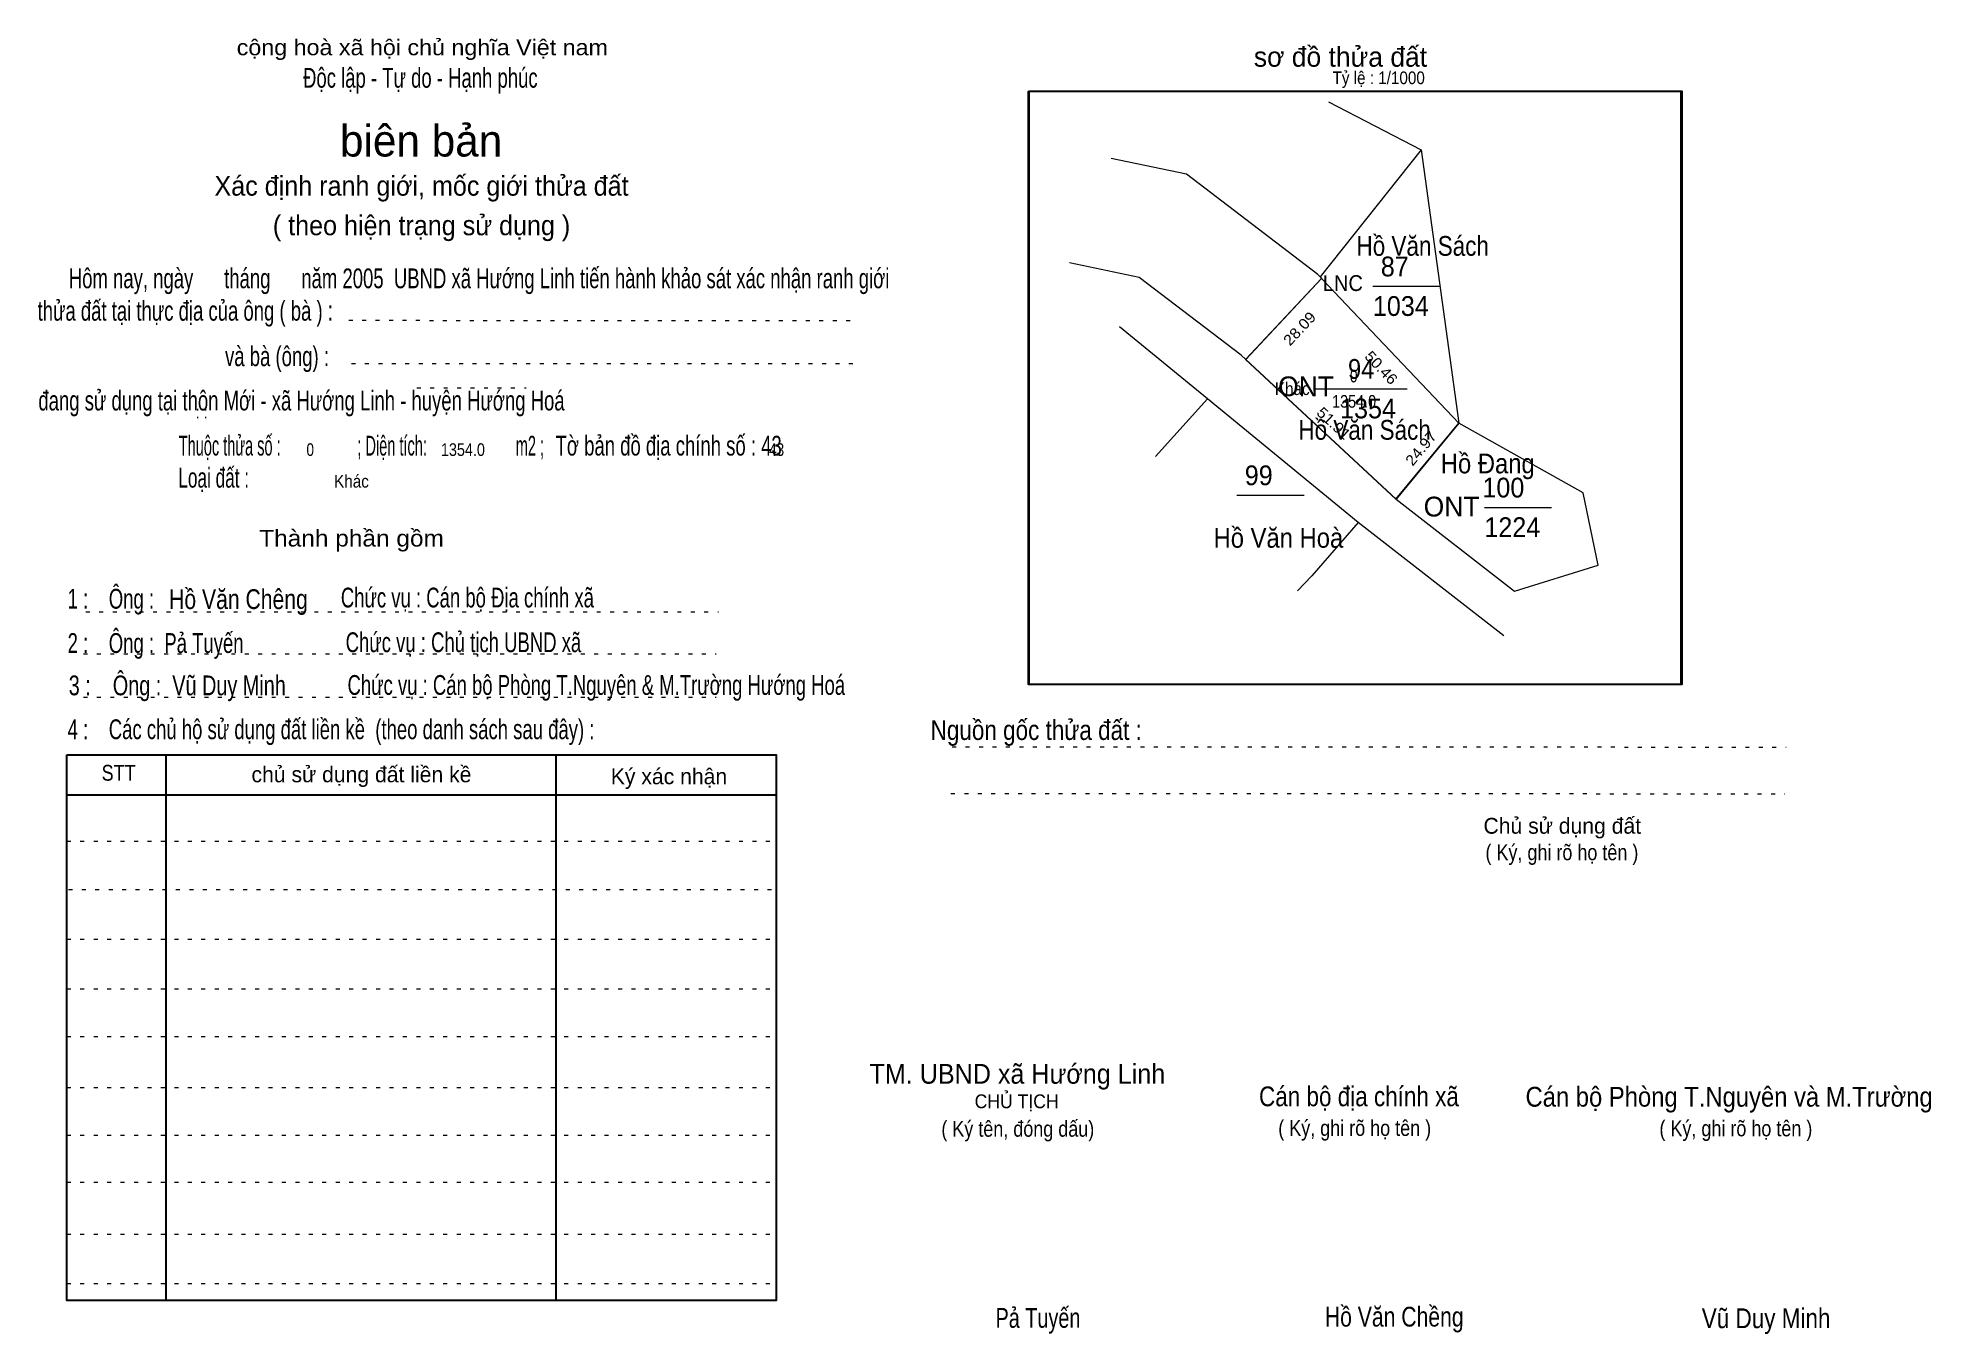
# Model space of a CAD drawing. Header units: centimetres. Extents: x -1.5 to 46.4, y -3.9 to 28.9.
import ezdxf
from ezdxf.enums import TextEntityAlignment as Align

# ---------------------------------------------------------------- set-up
doc = ezdxf.new("R2010")
doc.units = ezdxf.units.CM
doc.header["$LTSCALE"] = 0.2
doc.linetypes.add('DOTTED', pattern=[1.5, 0.3, -1.2])
for name, color, linetype, lineweight in [('15', 7, 'Continuous', 13), ('2', 7, 'Continuous', 25), ('22', 7, 'Continuous', 13), ('33', 7, 'Continuous', 13), ('5', 7, 'DOTTED', 13)]:
    doc.layers.add(name, color=color, linetype=linetype, lineweight=lineweight)
for name, color, linetype in [('16', 7, 'Continuous'), ('34', 7, 'Continuous'), ('51', 7, 'Continuous')]:
    doc.layers.add(name, color=color, linetype=linetype)

msp = doc.modelspace()

# ---------------------------------------------------------------- linework, layer by layer
at = {"layer": '15'}
for p, q in [((32.27, 22.59), (33.97, 22.59)), ((31.44, 20), (33.14, 20)), ((28.83, 17.31), (30.53, 17.31)), ((35.09, 17), (36.79, 17))]:
    msp.add_line(p, q, dxfattribs=at)
at = {"layer": '2'}
msp.add_lwpolyline([(23.56, 27.52), (40.06, 27.52), (40.06, 12.52), (23.56, 12.52)], close=True, dxfattribs=at)
at = {"layer": '22'}
for p, q in [((29.06, 20.74), (28.94, 20.85)), ((26.77, 18.29), (28.09, 19.74)), ((35.58, 13.75), (31.9, 16.62))]:
    msp.add_line(p, q, dxfattribs=at)
for points in [[(31.15, 27.25), (33.49, 26.04), (34.44, 19.13)], [(33.49, 26.04), (30.94, 22.83), (30.97, 22.79)], [(30.94, 22.83), (30.88, 22.89), (27.56, 25.42), (25.65, 25.82)], [(28.94, 20.85), (26.36, 22.81), (24.6, 23.18)], [(31.9, 16.62), (28.09, 19.74), (25.86, 21.56)], [(37.97, 15.54), (37.59, 17.37), (34.44, 19.13)], [(32.86, 17.21), (35.85, 14.88), (37.97, 15.54)], [(31.9, 16.62), (30.73, 15.27), (30.36, 14.89)]]:
    msp.add_lwpolyline(points, dxfattribs=at)
for points in [[(34.44, 19.13), (30.97, 22.79), (29.05, 20.74), (32.85, 17.21)], [(29.06, 20.74), (30.97, 22.79), (34.44, 19.13), (32.86, 17.21)]]:
    msp.add_lwpolyline(points, close=True, dxfattribs=at)
at = {"layer": '33'}
msp.add_line((30.83, 20), (32.75, 20), dxfattribs=at)
at = {"layer": '5'}
for p, q in [((6.37, 21.73), (19.21, 21.72)), ((6.44, 20.64), (19.25, 20.64)), ((8.09, 20.02), (10.86, 20.02)), ((-0.28, 14.36), (15.72, 14.36)), ((-0.34, 13.3), (15.66, 13.3)), ((-0.34, 12.2), (15.66, 12.2)), ((21.63, 10.95), (42.72, 10.94)), ((21.6, 9.77), (42.69, 9.76)), ((-0.76, 8.56), (17.18, 8.56)), ((-0.72, 7.34), (17.22, 7.34)), ((-0.76, 6.08), (17.18, 6.08)), ((-0.76, 4.83), (17.18, 4.83)), ((-0.76, 3.62), (17.18, 3.62)), ((-0.76, 2.33), (17.18, 2.33)), ((-0.76, 1.13), (17.18, 1.13)), ((-0.76, -0.06), (17.18, -0.06)), ((-0.76, -1.37), (17.18, -1.37)), ((-0.76, -2.62), (17.18, -2.62))]:
    msp.add_line(p, q, dxfattribs=at)
at = {"layer": '5', "linetype": 'Continuous', "lineweight": 25}
for p, q in [((1.74, 10.74), (1.74, -3.05)), ((11.61, 10.74), (11.61, -3.05)), ((-0.76, 9.73), (17.18, 9.73))]:
    msp.add_line(p, q, dxfattribs=at)
for points in [[(23.58, 27.52), (40.08, 27.52), (40.08, 12.52), (23.58, 12.52)], [(-0.76, 10.74), (17.18, 10.74), (17.18, -3.05), (-0.76, -3.05)]]:
    msp.add_lwpolyline(points, close=True, dxfattribs=at)

# ---------------------------------------------------------------- texts
at = {"layer": '15'}
for s, width, p in [('87', 0.95, (32.47, 22.84)), ('1034', 0.95, (32.27, 21.84)), ('94', 0.9, (31.64, 20.25)), ('1354', 0.95, (31.44, 19.25)), ('99', 0.95, (29.03, 17.56)), ('100', 0.95, (35.04, 17.25)), ('1224', 0.95, (35.09, 16.25))]:
    msp.add_text(s, height=0.5, dxfattribs=dict(at, width=width)).set_placement(p)
at = {"layer": '16'}
for s, width, p in [('Hồ Văn Sách', 0.85, (33.53, 23.36)), ('Hồ Văn Sách', 0.85, (32.06, 18.71)), ('Hồ Đang', 0.9, (35.175, 17.86)), ('Hồ Văn Hoà', 0.9, (29.88, 15.98))]:
    msp.add_text(s, height=0.5, dxfattribs=dict(at, width=width)).set_placement(p, align=Align.CENTER)
at = {"layer": '22', "width": 0.95}
msp.add_text('LNC', height=0.4, dxfattribs=at).set_placement((31.51, 22.47), align=Align.CENTER)
at = {"layer": '22'}
for p in [(30.58, 19.81), (34.26, 16.77)]:
    msp.add_text('ONT', height=0.5, dxfattribs=at).set_placement(p, align=Align.CENTER)
at = {"layer": '33', "width": 0.9}
msp.add_text('Khác', height=0.32, dxfattribs=at).set_placement((30.67, 19.84), align=Align.RIGHT)
at = {"layer": '33'}
for s, width, p in [('0', 0.8, (31.785, 20.16)), ('1354.0', 0.85, (31.795, 19.52))]:
    msp.add_text(s, height=0.32, dxfattribs=dict(at, width=width)).set_placement(p, align=Align.CENTER)
at = {"layer": '34'}
for s, width, p in [(': : ', 0.85, (2.5, 19.25)), ('0', 0.8, (5.3, 18.3)), ('1354.0', 0.85, (8.7, 18.3)), ('43', 0.8, (17, 18.3)), ('Khác', 0.9, (6, 17.5))]:
    msp.add_text(s, height=0.32, dxfattribs=dict(at, width=width)).set_placement(p)
at = {"layer": '5'}
for s, height, width, p in [('cộng hoà xã hội chủ nghĩa Việt nam', 0.4, 1.1, (8.23, 28.43)), ('Độc lập - Tự do - Hạnh phúc', 0.5, 0.7, (8.18, 27.61)), ('Xác định ranh giới, mốc giới thửa đất', 0.5, 0.95, (8.21, 24.88)), ('( theo hiện trạng sử dụng )', 0.5, 0.95, (8.21, 23.88)), ('Thành phần gồm', 0.42, 1.1, (6.44, 16.01)), ('Hồ Văn Chêng', 0.5, 0.8, (3.58, 14.43)), ('Chức vụ : Cán bộ Địa chính xã', 0.5, 0.7, (9.37, 14.47)), ('Chức vụ : Chủ tịch UBND xã', 0.5, 0.7, (9.27, 13.34)), ('Chức vụ : Cán bộ Phòng T.Nguyên & M.Trường Hướng Hoá', 0.5, 0.7, (12.63, 12.26)), ('    Nguồn gốc thửa đất :', 0.5, 0.85, (23.44, 11.12)), ('( Ký, ghi rõ họ tên )', 0.4, 0.85, (37.05, 8.08)), ('CHỦ TỊCH', 0.35, 0.95, (23.26, 1.81)), ('( Ký tên, đóng dấu)', 0.4, 0.85, (23.29, 1.09)), ('( Ký, ghi rõ họ tên )', 0.4, 0.85, (31.81, 1.11)), ('( Ký, ghi rõ họ tên )', 0.4, 0.85, (41.45, 1.1)), ('Pả Tuyến', 0.5, 0.75, (23.8, -3.74)), ('Hồ Văn Chềng', 0.5, 0.8, (32.81, -3.71)), ('Vũ Duy Minh', 0.5, 0.85, (42.215, -3.75))]:
    msp.add_text(s, height=height, dxfattribs=dict(at, width=width)).set_placement(p, align=Align.CENTER)
msp.add_text('sơ đồ thửa đất', height=0.5, dxfattribs=at).set_placement((29.26, 28.14))
for s, height, p in [('biên bản', 0.8, (8.2, 25.87)), ('      chủ sử dụng đất liền kề', 0.4, (6.245, 10.05)), ('   Ký xác nhận', 0.4, (14.245, 10)), ('Chủ sử dụng đất', 0.4, (37.06, 8.75))]:
    msp.add_text(s, height=height, dxfattribs=at).set_placement(p, align=Align.CENTER)
for s, height, width, p in [('   Hôm nay, ngày      tháng      năm 2005  UBND xã Hướng Linh tiến hành khảo sát xác nhận ranh giới ', 0.5, 0.7, (-1.1, 22.54)), ('thửa đất tại thực địa của ông ( bà ) :                                       ', 0.5, 0.7, (-1.5, 21.72)), ('                                     và bà (ông) :', 0.5, 0.7, (-1.57, 20.57)), (' đang sử dụng tại thôn Mới - xã Hướng Linh - huyện Hướng Hoá', 0.5, 0.7, (-1.61, 19.45)), ('Thuộc thửa số :                   ; Diện tích:                      m2 ;                                            ', 0.5, 0.55, (2.07, 18.31)), ('Tờ bản đồ địa chính số : 43', 0.5, 0.7, (11.6, 18.31)), ('Loại đất :  ', 0.5, 0.65, (2.06, 17.5)), ('    1 :    Ông :                                                        ', 0.5, 0.7, (-1.26, 14.44)), ('    2 :    Ông :  Pả Tuyến', 0.5, 0.7, (-1.26, 13.32)), ('    3 :    Ông :  Vũ Duy Minh', 0.5, 0.75, (-1.27, 12.25)), ('    4 :    Các chủ hộ sử dụng đất liền kề  (theo danh sách sau đây) :', 0.5, 0.7, (-1.26, 11.14)), ('STT', 0.4, 0.85, (0.12, 10.09)), ('TM. UBND xã Hướng Linh', 0.5, 0.95, (19.54, 2.43)), ('Cán bộ địa chính xã  ', 0.5, 0.85, (29.39, 1.86)), ('Cán bộ Phòng T.Nguyên và M.Trường', 0.5, 0.9, (36.13, 1.85))]:
    msp.add_text(s, height=height, dxfattribs=dict(at, width=width)).set_placement(p)
at = {"layer": '51', "width": 0.9}
msp.add_text('Tỷ lệ : 1/1000', height=0.32, dxfattribs=at).set_placement((31.25, 27.7))
at = {"layer": '51', "width": 1.1}
for s, rotation, p in [('28.09', 46.876, (30.514, 21.428)), ('50.46', 313.458, (32.383, 20.438)), ('51.91', 317.053, (31.188, 19.027)), ('24.97', 50.412, (33.592, 18.409))]:
    msp.add_text(s, height=0.27, rotation=rotation, dxfattribs=at).set_placement(p, align=Align.CENTER)

doc.saveas('drawing.dxf')
